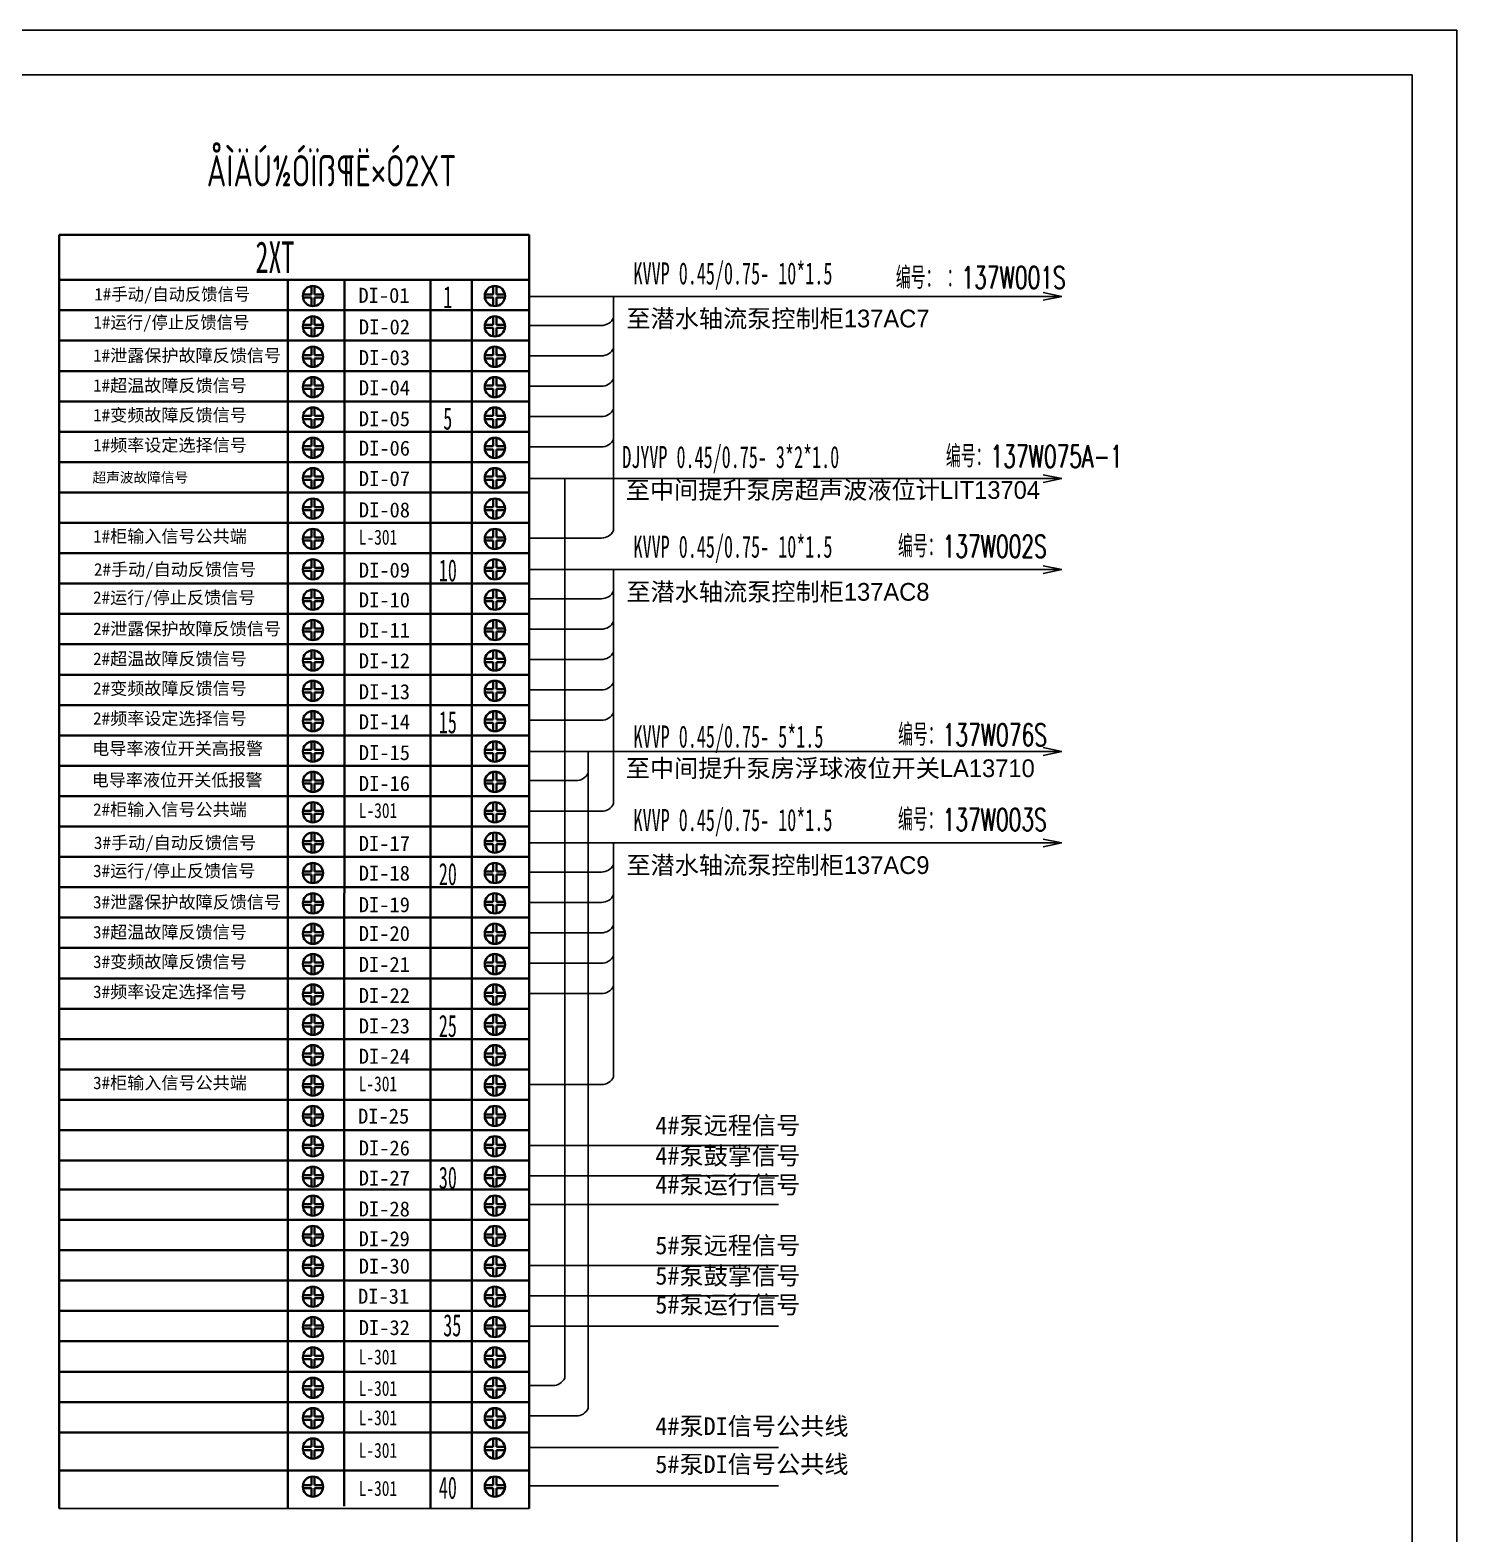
# Model space of a CAD drawing. Header units: millimetres. Extents: x 201 to 11482, y -7821 to 251.
# Drawn here: x 7766.5 to 8085.4, y -5667.2 to -5331 of the extents above; entities that cross this region are included whole.
import ezdxf

# ---------------------------------------------------------------- set-up
doc = ezdxf.new("R2010")
doc.units = ezdxf.units.MM
doc.linetypes.add('CENTER2', pattern=[1.125, 0.75, -0.125, 0.125, -0.125])
doc.layers.add('01', color=3, linetype='Continuous', lineweight=40)
doc.layers.add('SECTION', color=3, linetype='CENTER2', lineweight=9)
doc.layers.add('02', color=7, linetype='Continuous')
doc.layers.add('11', color=7, linetype='Continuous')
doc.styles.add('HZ', font='txt', dxfattribs={"width": 0.67, "bigfont": 'hztxt'})

msp = doc.modelspace()

# ---------------------------------------------------------------- linework, layer by layer
for p, q in [((7491.343, -5331.003), (8085.351, -5331.003)), ((8085.351, -5331.003), (8085.351, -5751.009)), ((8085.351, -5331.003), (8085.351, -5751.009)), ((7885.966, -5431.266), (7885.966, -5632.329)), ((7891.192, -5639.117), (7891.192, -5492.251)), ((7883.321, -5634.001), (7878.029, -5634.001)), ((7888.548, -5640.789), (7878.029, -5640.789)), ((7772.996, -5661.496), (7878.029, -5661.496))]:
    msp.add_line(p, q)
at = {"color": 1}
for q in [(7516.343, -5341.004), (8075.351, -5741.009), (8075.351, -5741.009)]:
    msp.add_line((8075.351, -5341.004), q, dxfattribs=at)
at = {"color": 2, "ltscale": 267.953964}
for p, q in [((7894.213, -5580.3), (7933.752, -5580.3)), ((7894.213, -5587.087), (7933.752, -5587.087)), ((7894.213, -5593.551), (7933.752, -5593.551)), ((7894.213, -5607.127), (7933.752, -5607.127)), ((7894.213, -5613.915), (7933.752, -5613.915)), ((7894.213, -5620.703), (7933.752, -5620.703)), ((7894.213, -5647.854), (7933.752, -5647.854)), ((7894.213, -5656.372), (7933.752, -5656.372))]:
    msp.add_line(p, q, dxfattribs=at)
at = {"layer": '01', "linetype": 'Continuous'}
for p, q in [((7878.029, -5376.78), (7772.996, -5376.78)), ((7878.029, -5386.845), (7772.996, -5386.845)), ((7829.34, -5388.217), (7829.34, -5390.099)), ((7830.048, -5388.217), (7830.048, -5390.099)), ((7836.738, -5386.845), (7836.688, -5660.978)), ((7870.006, -5388.217), (7870.006, -5390.099)), ((7870.713, -5388.217), (7870.713, -5390.099)), ((7829.34, -5390.099), (7827.459, -5390.099)), ((7829.34, -5390.806), (7827.459, -5390.806)), ((7829.34, -5390.806), (7829.34, -5392.687)), ((7831.929, -5390.099), (7830.048, -5390.099)), ((7830.048, -5390.806), (7830.048, -5392.687)), ((7831.929, -5390.806), (7830.048, -5390.806)), ((7870.006, -5390.099), (7868.124, -5390.099)), ((7870.006, -5390.806), (7868.124, -5390.806)), ((7870.006, -5390.806), (7870.006, -5392.687)), ((7872.594, -5390.099), (7870.713, -5390.099)), ((7870.713, -5390.806), (7870.713, -5392.687)), ((7872.594, -5390.806), (7870.713, -5390.806)), ((7878.029, -5393.633), (7772.996, -5393.633)), ((7829.34, -5395.005), (7829.34, -5396.887)), ((7830.048, -5395.005), (7830.048, -5396.887)), ((7870.006, -5395.005), (7870.006, -5396.887)), ((7870.713, -5395.005), (7870.713, -5396.887)), ((7829.34, -5396.887), (7827.459, -5396.887)), ((7829.34, -5397.594), (7827.459, -5397.594)), ((7829.34, -5397.594), (7829.34, -5399.475)), ((7831.929, -5396.887), (7830.048, -5396.887)), ((7831.929, -5397.594), (7830.048, -5397.594)), ((7830.048, -5397.594), (7830.048, -5399.475)), ((7870.006, -5396.887), (7868.124, -5396.887)), ((7870.006, -5397.594), (7868.124, -5397.594)), ((7870.006, -5397.594), (7870.006, -5399.475)), ((7872.594, -5396.887), (7870.713, -5396.887)), ((7872.594, -5397.594), (7870.713, -5397.594)), ((7870.713, -5397.594), (7870.713, -5399.475)), ((7878.029, -5400.421), (7772.996, -5400.421)), ((7829.34, -5401.793), (7829.34, -5403.675)), ((7830.048, -5401.793), (7830.048, -5403.675)), ((7870.006, -5401.793), (7870.006, -5403.675)), ((7870.713, -5401.793), (7870.713, -5403.675)), ((7829.34, -5403.675), (7827.459, -5403.675)), ((7829.34, -5404.382), (7827.459, -5404.382)), ((7829.34, -5404.382), (7829.34, -5406.263)), ((7831.929, -5403.675), (7830.048, -5403.675)), ((7831.929, -5404.382), (7830.048, -5404.382)), ((7830.048, -5404.382), (7830.048, -5406.263)), ((7870.006, -5403.675), (7868.124, -5403.675)), ((7870.006, -5404.382), (7868.124, -5404.382)), ((7870.006, -5404.382), (7870.006, -5406.263)), ((7872.594, -5403.675), (7870.713, -5403.675)), ((7872.594, -5404.382), (7870.713, -5404.382)), ((7870.713, -5404.382), (7870.713, -5406.263)), ((7878.029, -5407.209), (7772.996, -5407.209)), ((7829.34, -5408.581), (7829.34, -5410.462)), ((7830.048, -5408.581), (7830.048, -5410.462)), ((7870.006, -5408.581), (7870.006, -5410.462)), ((7870.713, -5408.581), (7870.713, -5410.462)), ((7829.34, -5410.462), (7827.459, -5410.462)), ((7829.34, -5411.169), (7827.459, -5411.169)), ((7829.34, -5411.169), (7829.34, -5413.051)), ((7831.929, -5410.462), (7830.048, -5410.462)), ((7831.929, -5411.169), (7830.048, -5411.169)), ((7830.048, -5411.169), (7830.048, -5413.051)), ((7870.006, -5410.462), (7868.124, -5410.462)), ((7870.006, -5411.169), (7868.124, -5411.169)), ((7870.006, -5411.169), (7870.006, -5413.051)), ((7872.594, -5410.462), (7870.713, -5410.462)), ((7872.594, -5411.169), (7870.713, -5411.169)), ((7870.713, -5411.169), (7870.713, -5413.051)), ((7878.029, -5413.997), (7772.996, -5413.997)), ((7829.34, -5417.25), (7827.459, -5417.25)), ((7829.34, -5417.957), (7827.459, -5417.957)), ((7829.34, -5415.369), (7829.34, -5417.25)), ((7829.34, -5417.957), (7829.34, -5419.839)), ((7830.048, -5415.369), (7830.048, -5417.25)), ((7831.929, -5417.25), (7830.048, -5417.25)), ((7831.929, -5417.957), (7830.048, -5417.957)), ((7830.048, -5417.957), (7830.048, -5419.839)), ((7870.006, -5417.25), (7868.124, -5417.25)), ((7870.006, -5417.957), (7868.124, -5417.957)), ((7870.006, -5415.369), (7870.006, -5417.25)), ((7870.006, -5417.957), (7870.006, -5419.839)), ((7870.713, -5415.369), (7870.713, -5417.25)), ((7872.594, -5417.25), (7870.713, -5417.25)), ((7872.594, -5417.957), (7870.713, -5417.957)), ((7870.713, -5417.957), (7870.713, -5419.839)), ((7878.029, -5420.784), (7772.996, -5420.784)), ((7829.34, -5424.038), (7827.459, -5424.038)), ((7829.34, -5424.745), (7827.459, -5424.745)), ((7829.34, -5422.157), (7829.34, -5424.038)), ((7829.34, -5424.745), (7829.34, -5426.627)), ((7830.048, -5422.157), (7830.048, -5424.038)), ((7831.929, -5424.038), (7830.048, -5424.038)), ((7831.929, -5424.745), (7830.048, -5424.745)), ((7830.048, -5424.745), (7830.048, -5426.627)), ((7870.006, -5424.038), (7868.124, -5424.038)), ((7870.006, -5424.745), (7868.124, -5424.745)), ((7870.006, -5422.157), (7870.006, -5424.038)), ((7870.006, -5424.745), (7870.006, -5426.627)), ((7870.713, -5422.157), (7870.713, -5424.038)), ((7872.594, -5424.038), (7870.713, -5424.038)), ((7872.594, -5424.745), (7870.713, -5424.745)), ((7870.713, -5424.745), (7870.713, -5426.627)), ((7878.029, -5427.572), (7772.996, -5427.572)), ((7829.34, -5430.826), (7827.459, -5430.826)), ((7829.34, -5431.533), (7827.459, -5431.533)), ((7829.34, -5428.945), (7829.34, -5430.826)), ((7829.34, -5431.533), (7829.34, -5433.414)), ((7830.048, -5428.945), (7830.048, -5430.826)), ((7831.929, -5430.826), (7830.048, -5430.826)), ((7831.929, -5431.533), (7830.048, -5431.533)), ((7830.048, -5431.533), (7830.048, -5433.414)), ((7870.006, -5430.826), (7868.124, -5430.826)), ((7870.006, -5431.533), (7868.124, -5431.533)), ((7870.006, -5428.945), (7870.006, -5430.826)), ((7870.006, -5431.533), (7870.006, -5433.414)), ((7870.713, -5428.945), (7870.713, -5430.826)), ((7872.594, -5430.826), (7870.713, -5430.826)), ((7872.594, -5431.533), (7870.713, -5431.533)), ((7870.713, -5431.533), (7870.713, -5433.414)), ((7878.029, -5434.36), (7772.996, -5434.36)), ((7829.34, -5437.614), (7827.459, -5437.614)), ((7829.34, -5438.321), (7827.459, -5438.321)), ((7829.34, -5435.733), (7829.34, -5437.614)), ((7829.34, -5438.321), (7829.34, -5440.202)), ((7830.048, -5435.733), (7830.048, -5437.614)), ((7831.929, -5437.614), (7830.048, -5437.614)), ((7831.929, -5438.321), (7830.048, -5438.321)), ((7830.048, -5438.321), (7830.048, -5440.202)), ((7870.006, -5437.614), (7868.124, -5437.614)), ((7870.006, -5438.321), (7868.124, -5438.321)), ((7870.006, -5435.733), (7870.006, -5437.614)), ((7870.006, -5438.321), (7870.006, -5440.202)), ((7870.713, -5435.733), (7870.713, -5437.614)), ((7872.594, -5437.614), (7870.713, -5437.614)), ((7872.594, -5438.321), (7870.713, -5438.321)), ((7870.713, -5438.321), (7870.713, -5440.202)), ((7878.029, -5441.148), (7772.996, -5441.148)), ((7829.34, -5444.402), (7827.459, -5444.402)), ((7829.34, -5442.52), (7829.34, -5444.402)), ((7830.048, -5442.52), (7830.048, -5444.402)), ((7831.929, -5444.402), (7830.048, -5444.402)), ((7870.006, -5444.402), (7868.124, -5444.402)), ((7870.006, -5442.52), (7870.006, -5444.402)), ((7870.713, -5442.52), (7870.713, -5444.402)), ((7872.594, -5444.402), (7870.713, -5444.402))]:
    msp.add_line(p, q, dxfattribs=at)
at = {"layer": '01', "color": 3, "linetype": 'Continuous'}
for p, q in [((7772.996, -5661.496), (7772.996, -5376.78)), ((7878.029, -5376.78), (7878.029, -5661.496)), ((7824.053, -5661.496), (7824.053, -5386.845)), ((7855.935, -5661.299), (7855.933, -5386.845)), ((7865.168, -5386.845), (7865.178, -5661.285)), ((7829.34, -5445.109), (7827.459, -5445.109)), ((7829.34, -5445.109), (7829.34, -5446.99)), ((7831.929, -5445.109), (7830.048, -5445.109)), ((7830.048, -5445.109), (7830.048, -5446.99)), ((7870.006, -5445.109), (7868.124, -5445.109)), ((7870.006, -5445.109), (7870.006, -5446.99)), ((7872.594, -5445.109), (7870.713, -5445.109)), ((7870.713, -5445.109), (7870.713, -5446.99)), ((7878.029, -5447.936), (7772.996, -5447.936)), ((7829.34, -5451.19), (7827.459, -5451.19)), ((7829.34, -5451.897), (7827.459, -5451.897)), ((7829.34, -5449.308), (7829.34, -5451.19)), ((7829.34, -5451.897), (7829.34, -5453.778)), ((7830.048, -5449.308), (7830.048, -5451.19)), ((7831.929, -5451.19), (7830.048, -5451.19)), ((7831.929, -5451.897), (7830.048, -5451.897)), ((7830.048, -5451.897), (7830.048, -5453.778)), ((7870.006, -5451.19), (7868.124, -5451.19)), ((7870.006, -5451.897), (7868.124, -5451.897)), ((7870.006, -5449.308), (7870.006, -5451.19)), ((7870.006, -5451.897), (7870.006, -5453.778)), ((7870.713, -5449.308), (7870.713, -5451.19)), ((7872.594, -5451.19), (7870.713, -5451.19)), ((7872.594, -5451.897), (7870.713, -5451.897)), ((7870.713, -5451.897), (7870.713, -5453.778)), ((7878.029, -5454.724), (7772.996, -5454.724)), ((7829.34, -5457.978), (7827.459, -5457.978)), ((7829.34, -5458.685), (7827.459, -5458.685)), ((7829.34, -5456.096), (7829.34, -5457.978)), ((7829.34, -5458.685), (7829.34, -5460.566)), ((7830.048, -5456.096), (7830.048, -5457.978)), ((7831.929, -5457.978), (7830.048, -5457.978)), ((7831.929, -5458.685), (7830.048, -5458.685)), ((7830.048, -5458.685), (7830.048, -5460.566)), ((7870.006, -5457.978), (7868.124, -5457.978)), ((7870.006, -5458.685), (7868.124, -5458.685)), ((7870.006, -5456.096), (7870.006, -5457.978)), ((7870.006, -5458.685), (7870.006, -5460.566)), ((7870.713, -5456.096), (7870.713, -5457.978)), ((7872.594, -5457.978), (7870.713, -5457.978)), ((7872.594, -5458.685), (7870.713, -5458.685)), ((7870.713, -5458.685), (7870.713, -5460.566)), ((7878.029, -5461.512), (7772.996, -5461.512)), ((7829.34, -5464.765), (7827.459, -5464.765)), ((7829.34, -5465.472), (7827.459, -5465.472)), ((7829.34, -5462.884), (7829.34, -5464.765)), ((7829.34, -5465.472), (7829.34, -5467.354)), ((7830.048, -5462.884), (7830.048, -5464.765)), ((7831.929, -5464.765), (7830.048, -5464.765)), ((7830.048, -5465.472), (7830.048, -5467.354)), ((7831.929, -5465.472), (7830.048, -5465.472)), ((7870.006, -5464.765), (7868.124, -5464.765)), ((7870.006, -5465.472), (7868.124, -5465.472)), ((7870.006, -5462.884), (7870.006, -5464.765)), ((7870.006, -5465.472), (7870.006, -5467.354)), ((7870.713, -5462.884), (7870.713, -5464.765)), ((7872.594, -5464.765), (7870.713, -5464.765)), ((7870.713, -5465.472), (7870.713, -5467.354)), ((7872.594, -5465.472), (7870.713, -5465.472)), ((7878.029, -5468.3), (7772.996, -5468.3)), ((7829.34, -5471.553), (7827.459, -5471.553)), ((7829.34, -5472.26), (7827.459, -5472.26)), ((7829.34, -5469.672), (7829.34, -5471.553)), ((7829.34, -5472.26), (7829.34, -5474.142)), ((7830.048, -5469.672), (7830.048, -5471.553)), ((7831.929, -5471.553), (7830.048, -5471.553)), ((7830.048, -5472.26), (7830.048, -5474.142)), ((7831.929, -5472.26), (7830.048, -5472.26)), ((7870.006, -5471.553), (7868.124, -5471.553)), ((7870.006, -5472.26), (7868.124, -5472.26)), ((7870.006, -5469.672), (7870.006, -5471.553)), ((7870.006, -5472.26), (7870.006, -5474.142)), ((7870.713, -5469.672), (7870.713, -5471.553)), ((7872.594, -5471.553), (7870.713, -5471.553)), ((7870.713, -5472.26), (7870.713, -5474.142)), ((7872.594, -5472.26), (7870.713, -5472.26)), ((7878.029, -5475.087), (7772.996, -5475.087)), ((7829.34, -5478.341), (7827.459, -5478.341)), ((7829.34, -5479.048), (7827.459, -5479.048)), ((7829.34, -5476.46), (7829.34, -5478.341)), ((7829.34, -5479.048), (7829.34, -5480.93)), ((7830.048, -5476.46), (7830.048, -5478.341)), ((7831.929, -5478.341), (7830.048, -5478.341)), ((7831.929, -5479.048), (7830.048, -5479.048)), ((7830.048, -5479.048), (7830.048, -5480.93)), ((7870.006, -5478.341), (7868.124, -5478.341)), ((7870.006, -5479.048), (7868.124, -5479.048)), ((7870.006, -5476.46), (7870.006, -5478.341)), ((7870.006, -5479.048), (7870.006, -5480.93)), ((7870.713, -5476.46), (7870.713, -5478.341)), ((7872.594, -5478.341), (7870.713, -5478.341)), ((7872.594, -5479.048), (7870.713, -5479.048)), ((7870.713, -5479.048), (7870.713, -5480.93)), ((7878.029, -5481.875), (7772.996, -5481.875)), ((7829.34, -5485.129), (7827.459, -5485.129)), ((7829.34, -5485.836), (7827.459, -5485.836)), ((7829.34, -5483.248), (7829.34, -5485.129)), ((7829.34, -5485.836), (7829.34, -5487.717)), ((7830.048, -5483.248), (7830.048, -5485.129)), ((7831.929, -5485.129), (7830.048, -5485.129)), ((7831.929, -5485.836), (7830.048, -5485.836)), ((7830.048, -5485.836), (7830.048, -5487.717)), ((7870.006, -5485.129), (7868.124, -5485.129)), ((7870.006, -5485.836), (7868.124, -5485.836)), ((7870.006, -5483.248), (7870.006, -5485.129)), ((7870.006, -5485.836), (7870.006, -5487.717)), ((7870.713, -5483.248), (7870.713, -5485.129)), ((7872.594, -5485.129), (7870.713, -5485.129)), ((7872.594, -5485.836), (7870.713, -5485.836)), ((7870.713, -5485.836), (7870.713, -5487.717)), ((7878.029, -5488.663), (7772.996, -5488.663)), ((7829.34, -5491.917), (7827.459, -5491.917)), ((7829.34, -5492.624), (7827.459, -5492.624)), ((7829.34, -5490.036), (7829.34, -5491.917)), ((7829.34, -5492.624), (7829.34, -5494.505)), ((7830.048, -5490.036), (7830.048, -5491.917)), ((7831.929, -5491.917), (7830.048, -5491.917)), ((7831.929, -5492.624), (7830.048, -5492.624)), ((7830.048, -5492.624), (7830.048, -5494.505)), ((7870.006, -5491.917), (7868.124, -5491.917)), ((7870.006, -5492.624), (7868.124, -5492.624)), ((7870.006, -5490.036), (7870.006, -5491.917)), ((7870.006, -5492.624), (7870.006, -5494.505)), ((7870.713, -5490.036), (7870.713, -5491.917)), ((7872.594, -5491.917), (7870.713, -5491.917)), ((7872.594, -5492.624), (7870.713, -5492.624)), ((7870.713, -5492.624), (7870.713, -5494.505)), ((7878.029, -5495.451), (7772.996, -5495.451)), ((7829.34, -5498.705), (7827.459, -5498.705)), ((7829.34, -5496.824), (7829.34, -5498.705)), ((7830.048, -5496.824), (7830.048, -5498.705)), ((7831.929, -5498.705), (7830.048, -5498.705)), ((7870.006, -5498.705), (7868.124, -5498.705)), ((7870.006, -5496.824), (7870.006, -5498.705)), ((7870.713, -5496.824), (7870.713, -5498.705)), ((7872.594, -5498.705), (7870.713, -5498.705)), ((7878.029, -5502.239), (7772.996, -5502.239)), ((7829.34, -5499.412), (7827.459, -5499.412)), ((7829.34, -5499.412), (7829.34, -5501.293)), ((7831.929, -5499.412), (7830.048, -5499.412)), ((7830.048, -5499.412), (7830.048, -5501.293)), ((7870.006, -5499.412), (7868.124, -5499.412)), ((7870.006, -5499.412), (7870.006, -5501.293)), ((7872.594, -5499.412), (7870.713, -5499.412)), ((7870.713, -5499.412), (7870.713, -5501.293)), ((7829.34, -5505.493), (7827.459, -5505.493)), ((7829.34, -5503.611), (7829.34, -5505.493)), ((7830.048, -5503.611), (7830.048, -5505.493)), ((7831.929, -5505.493), (7830.048, -5505.493)), ((7870.006, -5505.493), (7868.124, -5505.493)), ((7870.006, -5503.611), (7870.006, -5505.493)), ((7870.713, -5503.611), (7870.713, -5505.493)), ((7872.594, -5505.493), (7870.713, -5505.493)), ((7878.029, -5509.027), (7772.996, -5509.027)), ((7829.34, -5506.2), (7827.459, -5506.2)), ((7829.34, -5506.2), (7829.34, -5508.081)), ((7831.929, -5506.2), (7830.048, -5506.2)), ((7830.048, -5506.2), (7830.048, -5508.081)), ((7870.006, -5506.2), (7868.124, -5506.2)), ((7870.006, -5506.2), (7870.006, -5508.081)), ((7872.594, -5506.2), (7870.713, -5506.2)), ((7870.713, -5506.2), (7870.713, -5508.081)), ((7829.34, -5512.281), (7827.459, -5512.281)), ((7829.34, -5510.399), (7829.34, -5512.281)), ((7830.048, -5510.399), (7830.048, -5512.281)), ((7831.929, -5512.281), (7830.048, -5512.281)), ((7870.006, -5512.281), (7868.124, -5512.281)), ((7870.006, -5510.399), (7870.006, -5512.281)), ((7870.713, -5510.399), (7870.713, -5512.281)), ((7872.594, -5512.281), (7870.713, -5512.281)), ((7878.029, -5515.815), (7772.996, -5515.815)), ((7829.34, -5512.988), (7827.459, -5512.988)), ((7829.34, -5512.988), (7829.34, -5514.869)), ((7831.929, -5512.988), (7830.048, -5512.988)), ((7830.048, -5512.988), (7830.048, -5514.869)), ((7870.006, -5512.988), (7868.124, -5512.988)), ((7870.006, -5512.988), (7870.006, -5514.869)), ((7872.594, -5512.988), (7870.713, -5512.988)), ((7870.713, -5512.988), (7870.713, -5514.869)), ((7829.34, -5519.068), (7827.459, -5519.068)), ((7829.34, -5517.187), (7829.34, -5519.068)), ((7830.048, -5517.187), (7830.048, -5519.068)), ((7831.929, -5519.068), (7830.048, -5519.068)), ((7870.006, -5519.068), (7868.124, -5519.068)), ((7870.006, -5517.187), (7870.006, -5519.068)), ((7870.713, -5517.187), (7870.713, -5519.068)), ((7872.594, -5519.068), (7870.713, -5519.068)), ((7878.029, -5522.603), (7772.996, -5522.603)), ((7829.34, -5519.776), (7827.459, -5519.776)), ((7829.34, -5519.776), (7829.34, -5521.657)), ((7831.929, -5519.776), (7830.048, -5519.776)), ((7830.048, -5519.776), (7830.048, -5521.657)), ((7870.006, -5519.776), (7868.124, -5519.776)), ((7870.006, -5519.776), (7870.006, -5521.657)), ((7872.594, -5519.776), (7870.713, -5519.776)), ((7870.713, -5519.776), (7870.713, -5521.657)), ((7829.34, -5525.856), (7827.459, -5525.856)), ((7829.34, -5523.975), (7829.34, -5525.856)), ((7830.048, -5523.975), (7830.048, -5525.856)), ((7831.929, -5525.856), (7830.048, -5525.856)), ((7870.006, -5525.856), (7868.124, -5525.856)), ((7870.006, -5523.975), (7870.006, -5525.856)), ((7870.713, -5523.975), (7870.713, -5525.856)), ((7872.594, -5525.856), (7870.713, -5525.856)), ((7878.029, -5529.39), (7772.996, -5529.39)), ((7829.34, -5526.563), (7827.459, -5526.563)), ((7829.34, -5526.563), (7829.34, -5528.445)), ((7830.048, -5526.563), (7830.048, -5528.445)), ((7831.929, -5526.563), (7830.048, -5526.563)), ((7870.006, -5526.563), (7868.124, -5526.563)), ((7870.006, -5526.563), (7870.006, -5528.445)), ((7870.713, -5526.563), (7870.713, -5528.445)), ((7872.594, -5526.563), (7870.713, -5526.563)), ((7829.34, -5532.644), (7827.459, -5532.644)), ((7829.34, -5530.763), (7829.34, -5532.644)), ((7830.048, -5530.763), (7830.048, -5532.644)), ((7831.929, -5532.644), (7830.048, -5532.644)), ((7870.006, -5532.644), (7868.124, -5532.644)), ((7870.006, -5530.763), (7870.006, -5532.644)), ((7870.713, -5530.763), (7870.713, -5532.644)), ((7872.594, -5532.644), (7870.713, -5532.644)), ((7878.029, -5536.178), (7772.996, -5536.178)), ((7829.34, -5533.351), (7827.459, -5533.351)), ((7829.34, -5533.351), (7829.34, -5535.233)), ((7831.929, -5533.351), (7830.048, -5533.351)), ((7830.048, -5533.351), (7830.048, -5535.233)), ((7870.006, -5533.351), (7868.124, -5533.351)), ((7870.006, -5533.351), (7870.006, -5535.233)), ((7872.594, -5533.351), (7870.713, -5533.351)), ((7870.713, -5533.351), (7870.713, -5535.233)), ((7829.34, -5539.432), (7827.459, -5539.432)), ((7829.34, -5537.551), (7829.34, -5539.432)), ((7830.048, -5537.551), (7830.048, -5539.432)), ((7831.929, -5539.432), (7830.048, -5539.432)), ((7870.006, -5539.432), (7868.124, -5539.432)), ((7870.006, -5537.551), (7870.006, -5539.432)), ((7870.713, -5537.551), (7870.713, -5539.432)), ((7872.594, -5539.432), (7870.713, -5539.432)), ((7878.029, -5542.966), (7772.996, -5542.966)), ((7829.34, -5540.139), (7827.459, -5540.139)), ((7829.34, -5540.139), (7829.34, -5542.02)), ((7830.048, -5540.139), (7830.048, -5542.02)), ((7831.929, -5540.139), (7830.048, -5540.139)), ((7870.006, -5540.139), (7868.124, -5540.139)), ((7870.006, -5540.139), (7870.006, -5542.02)), ((7870.713, -5540.139), (7870.713, -5542.02)), ((7872.594, -5540.139), (7870.713, -5540.139)), ((7829.34, -5546.22), (7827.459, -5546.22)), ((7829.34, -5544.339), (7829.34, -5546.22)), ((7830.048, -5544.339), (7830.048, -5546.22)), ((7831.929, -5546.22), (7830.048, -5546.22)), ((7870.006, -5546.22), (7868.124, -5546.22)), ((7870.006, -5544.339), (7870.006, -5546.22)), ((7870.713, -5544.339), (7870.713, -5546.22)), ((7872.594, -5546.22), (7870.713, -5546.22)), ((7878.029, -5549.754), (7772.996, -5549.754)), ((7829.34, -5546.927), (7827.459, -5546.927)), ((7829.34, -5546.927), (7829.34, -5548.808)), ((7831.929, -5546.927), (7830.048, -5546.927)), ((7830.048, -5546.927), (7830.048, -5548.808)), ((7870.006, -5546.927), (7868.124, -5546.927)), ((7870.006, -5546.927), (7870.006, -5548.808)), ((7872.594, -5546.927), (7870.713, -5546.927)), ((7870.713, -5546.927), (7870.713, -5548.808)), ((7829.34, -5553.008), (7827.459, -5553.008)), ((7829.34, -5551.127), (7829.34, -5553.008)), ((7830.048, -5551.127), (7830.048, -5553.008)), ((7831.929, -5553.008), (7830.048, -5553.008)), ((7870.006, -5553.008), (7868.124, -5553.008)), ((7870.006, -5551.127), (7870.006, -5553.008)), ((7870.713, -5551.127), (7870.713, -5553.008)), ((7872.594, -5553.008), (7870.713, -5553.008)), ((7829.34, -5553.715), (7827.459, -5553.715)), ((7829.34, -5553.715), (7829.34, -5555.596)), ((7831.929, -5553.715), (7830.048, -5553.715)), ((7830.048, -5553.715), (7830.048, -5555.596)), ((7870.006, -5553.715), (7868.124, -5553.715)), ((7870.006, -5553.715), (7870.006, -5555.596)), ((7870.713, -5553.715), (7870.713, -5555.596)), ((7872.594, -5553.715), (7870.713, -5553.715)), ((7878.029, -5556.542), (7772.996, -5556.542)), ((7829.34, -5559.796), (7827.459, -5559.796)), ((7829.34, -5557.914), (7829.34, -5559.796)), ((7830.048, -5557.914), (7830.048, -5559.796)), ((7831.929, -5559.796), (7830.048, -5559.796)), ((7870.006, -5559.796), (7868.124, -5559.796)), ((7870.006, -5557.914), (7870.006, -5559.796)), ((7870.713, -5557.914), (7870.713, -5559.796)), ((7872.594, -5559.796), (7870.713, -5559.796)), ((7829.34, -5560.503), (7827.459, -5560.503)), ((7829.34, -5560.503), (7829.34, -5562.384)), ((7830.048, -5560.503), (7830.048, -5562.384)), ((7831.929, -5560.503), (7830.048, -5560.503)), ((7870.006, -5560.503), (7868.124, -5560.503)), ((7870.006, -5560.503), (7870.006, -5562.384)), ((7870.713, -5560.503), (7870.713, -5562.384)), ((7872.594, -5560.503), (7870.713, -5560.503)), ((7878.029, -5563.33), (7772.996, -5563.33)), ((7829.34, -5566.584), (7827.459, -5566.584)), ((7829.34, -5564.702), (7829.34, -5566.584)), ((7830.048, -5564.702), (7830.048, -5566.584)), ((7831.929, -5566.584), (7830.048, -5566.584)), ((7870.006, -5566.584), (7868.124, -5566.584)), ((7870.006, -5564.702), (7870.006, -5566.584)), ((7870.713, -5564.702), (7870.713, -5566.584)), ((7872.594, -5566.584), (7870.713, -5566.584)), ((7829.34, -5567.291), (7827.459, -5567.291)), ((7829.34, -5567.291), (7829.34, -5569.172)), ((7831.929, -5567.291), (7830.048, -5567.291)), ((7830.048, -5567.291), (7830.048, -5569.172)), ((7870.006, -5567.291), (7868.124, -5567.291)), ((7870.006, -5567.291), (7870.006, -5569.172)), ((7870.713, -5567.291), (7870.713, -5569.172)), ((7872.594, -5567.291), (7870.713, -5567.291)), ((7878.029, -5570.118), (7772.996, -5570.118)), ((7829.34, -5571.49), (7829.34, -5573.371)), ((7830.048, -5571.49), (7830.048, -5573.371)), ((7870.006, -5571.49), (7870.006, -5573.371)), ((7870.713, -5571.49), (7870.713, -5573.371)), ((7829.34, -5573.371), (7827.459, -5573.371)), ((7829.34, -5574.079), (7827.459, -5574.079)), ((7829.34, -5574.079), (7829.34, -5575.96)), ((7831.929, -5573.371), (7830.048, -5573.371)), ((7830.048, -5574.079), (7830.048, -5575.96)), ((7831.929, -5574.079), (7830.048, -5574.079)), ((7870.006, -5573.371), (7868.124, -5573.371)), ((7870.006, -5574.079), (7868.124, -5574.079)), ((7870.006, -5574.079), (7870.006, -5575.96)), ((7872.594, -5573.371), (7870.713, -5573.371)), ((7870.713, -5574.079), (7870.713, -5575.96)), ((7872.594, -5574.079), (7870.713, -5574.079)), ((7878.029, -5576.906), (7772.996, -5576.906)), ((7829.34, -5578.278), (7829.34, -5580.159)), ((7830.048, -5578.278), (7830.048, -5580.159)), ((7870.006, -5578.278), (7870.006, -5580.159)), ((7870.713, -5578.278), (7870.713, -5580.159)), ((7829.34, -5580.159), (7827.459, -5580.159)), ((7829.34, -5580.866), (7827.459, -5580.866)), ((7829.34, -5580.866), (7829.34, -5582.748)), ((7831.929, -5580.159), (7830.048, -5580.159)), ((7830.048, -5580.866), (7830.048, -5582.748)), ((7831.929, -5580.866), (7830.048, -5580.866)), ((7870.006, -5580.159), (7868.124, -5580.159)), ((7870.006, -5580.866), (7868.124, -5580.866)), ((7870.006, -5580.866), (7870.006, -5582.748)), ((7872.594, -5580.159), (7870.713, -5580.159)), ((7870.713, -5580.866), (7870.713, -5582.748)), ((7872.594, -5580.866), (7870.713, -5580.866)), ((7878.029, -5583.694), (7772.996, -5583.694)), ((7829.34, -5585.066), (7829.34, -5586.947)), ((7830.048, -5585.066), (7830.048, -5586.947)), ((7870.006, -5585.066), (7870.006, -5586.947)), ((7870.713, -5585.066), (7870.713, -5586.947)), ((7829.34, -5586.947), (7827.459, -5586.947)), ((7829.34, -5587.654), (7827.459, -5587.654)), ((7829.34, -5587.654), (7829.34, -5589.536)), ((7831.929, -5586.947), (7830.048, -5586.947)), ((7830.048, -5587.654), (7830.048, -5589.536)), ((7831.929, -5587.654), (7830.048, -5587.654)), ((7870.006, -5586.947), (7868.124, -5586.947)), ((7870.006, -5587.654), (7868.124, -5587.654)), ((7870.006, -5587.654), (7870.006, -5589.536)), ((7872.594, -5586.947), (7870.713, -5586.947)), ((7870.713, -5587.654), (7870.713, -5589.536)), ((7872.594, -5587.654), (7870.713, -5587.654)), ((7878.029, -5590.157), (7772.996, -5590.157)), ((7829.34, -5593.411), (7827.459, -5593.411)), ((7829.34, -5591.53), (7829.34, -5593.411)), ((7830.048, -5591.53), (7830.048, -5593.411)), ((7831.929, -5593.411), (7830.048, -5593.411)), ((7870.006, -5593.411), (7868.124, -5593.411)), ((7870.006, -5591.53), (7870.006, -5593.411)), ((7870.713, -5591.53), (7870.713, -5593.411)), ((7872.594, -5593.411), (7870.713, -5593.411)), ((7829.34, -5594.118), (7827.459, -5594.118)), ((7829.34, -5594.118), (7829.34, -5595.999)), ((7830.048, -5594.118), (7830.048, -5595.999)), ((7831.929, -5594.118), (7830.048, -5594.118)), ((7870.006, -5594.118), (7868.124, -5594.118)), ((7870.006, -5594.118), (7870.006, -5595.999)), ((7870.713, -5594.118), (7870.713, -5595.999)), ((7872.594, -5594.118), (7870.713, -5594.118)), ((7878.029, -5596.945), (7772.996, -5596.945)), ((7829.34, -5600.199), (7827.459, -5600.199)), ((7829.34, -5598.318), (7829.34, -5600.199)), ((7830.048, -5598.318), (7830.048, -5600.199)), ((7831.929, -5600.199), (7830.048, -5600.199)), ((7870.006, -5600.199), (7868.124, -5600.199)), ((7870.006, -5598.318), (7870.006, -5600.199)), ((7870.713, -5598.318), (7870.713, -5600.199)), ((7872.594, -5600.199), (7870.713, -5600.199)), ((7829.34, -5600.906), (7827.459, -5600.906)), ((7829.34, -5600.906), (7829.34, -5602.787)), ((7830.048, -5600.906), (7830.048, -5602.787)), ((7831.929, -5600.906), (7830.048, -5600.906)), ((7870.006, -5600.906), (7868.124, -5600.906)), ((7870.006, -5600.906), (7870.006, -5602.787)), ((7870.713, -5600.906), (7870.713, -5602.787)), ((7872.594, -5600.906), (7870.713, -5600.906)), ((7878.029, -5603.733), (7772.996, -5603.733)), ((7829.34, -5605.106), (7829.34, -5606.987)), ((7830.048, -5605.106), (7830.048, -5606.987)), ((7870.006, -5605.106), (7870.006, -5606.987)), ((7870.713, -5605.106), (7870.713, -5606.987)), ((7829.34, -5606.987), (7827.459, -5606.987)), ((7829.34, -5607.694), (7827.459, -5607.694)), ((7829.34, -5607.694), (7829.34, -5609.575)), ((7831.929, -5606.987), (7830.048, -5606.987)), ((7830.048, -5607.694), (7830.048, -5609.575)), ((7831.929, -5607.694), (7830.048, -5607.694)), ((7870.006, -5606.987), (7868.124, -5606.987)), ((7870.006, -5607.694), (7868.124, -5607.694)), ((7870.006, -5607.694), (7870.006, -5609.575)), ((7872.594, -5606.987), (7870.713, -5606.987)), ((7870.713, -5607.694), (7870.713, -5609.575)), ((7872.594, -5607.694), (7870.713, -5607.694)), ((7878.029, -5610.521), (7772.996, -5610.521)), ((7829.34, -5611.893), (7829.34, -5613.775)), ((7830.048, -5611.893), (7830.048, -5613.775)), ((7870.006, -5611.893), (7870.006, -5613.775)), ((7870.713, -5611.893), (7870.713, -5613.775)), ((7829.34, -5613.775), (7827.459, -5613.775)), ((7829.34, -5614.482), (7827.459, -5614.482)), ((7829.34, -5614.482), (7829.34, -5616.363)), ((7831.929, -5613.775), (7830.048, -5613.775)), ((7830.048, -5614.482), (7830.048, -5616.363)), ((7831.929, -5614.482), (7830.048, -5614.482)), ((7870.006, -5613.775), (7868.124, -5613.775)), ((7870.006, -5614.482), (7868.124, -5614.482)), ((7870.006, -5614.482), (7870.006, -5616.363)), ((7872.594, -5613.775), (7870.713, -5613.775)), ((7870.713, -5614.482), (7870.713, -5616.363)), ((7872.594, -5614.482), (7870.713, -5614.482)), ((7878.029, -5617.309), (7772.996, -5617.309)), ((7829.34, -5618.681), (7829.34, -5620.563)), ((7830.048, -5618.681), (7830.048, -5620.563)), ((7870.006, -5618.681), (7870.006, -5620.563)), ((7870.713, -5618.681), (7870.713, -5620.563)), ((7829.34, -5620.563), (7827.459, -5620.563)), ((7829.34, -5621.27), (7827.459, -5621.27)), ((7829.34, -5621.27), (7829.34, -5623.151)), ((7831.929, -5620.563), (7830.048, -5620.563)), ((7830.048, -5621.27), (7830.048, -5623.151)), ((7831.929, -5621.27), (7830.048, -5621.27)), ((7870.006, -5620.563), (7868.124, -5620.563)), ((7870.006, -5621.27), (7868.124, -5621.27)), ((7870.006, -5621.27), (7870.006, -5623.151)), ((7872.594, -5620.563), (7870.713, -5620.563)), ((7870.713, -5621.27), (7870.713, -5623.151)), ((7872.594, -5621.27), (7870.713, -5621.27)), ((7878.029, -5624.097), (7772.996, -5624.097)), ((7829.34, -5625.469), (7829.34, -5627.35)), ((7830.048, -5625.469), (7830.048, -5627.35)), ((7870.006, -5625.469), (7870.006, -5627.35)), ((7870.713, -5625.469), (7870.713, -5627.35)), ((7829.34, -5627.35), (7827.459, -5627.35)), ((7829.34, -5628.058), (7827.459, -5628.058)), ((7829.34, -5628.058), (7829.34, -5629.939)), ((7831.929, -5627.35), (7830.048, -5627.35)), ((7830.048, -5628.058), (7830.048, -5629.939)), ((7831.929, -5628.058), (7830.048, -5628.058)), ((7870.006, -5627.35), (7868.124, -5627.35)), ((7870.006, -5628.058), (7868.124, -5628.058)), ((7870.006, -5628.058), (7870.006, -5629.939)), ((7872.594, -5627.35), (7870.713, -5627.35)), ((7870.713, -5628.058), (7870.713, -5629.939)), ((7872.594, -5628.058), (7870.713, -5628.058)), ((7878.029, -5630.885), (7772.996, -5630.885)), ((7829.34, -5632.257), (7829.34, -5634.138)), ((7830.048, -5632.257), (7830.048, -5634.138)), ((7870.006, -5632.257), (7870.006, -5634.138)), ((7870.713, -5632.257), (7870.713, -5634.138)), ((7829.34, -5634.138), (7827.459, -5634.138)), ((7829.34, -5634.845), (7827.459, -5634.845)), ((7829.34, -5634.845), (7829.34, -5636.727)), ((7831.929, -5634.138), (7830.048, -5634.138)), ((7830.048, -5634.845), (7830.048, -5636.727)), ((7831.929, -5634.845), (7830.048, -5634.845)), ((7870.006, -5634.138), (7868.124, -5634.138)), ((7870.006, -5634.845), (7868.124, -5634.845)), ((7870.006, -5634.845), (7870.006, -5636.727)), ((7872.594, -5634.138), (7870.713, -5634.138)), ((7870.713, -5634.845), (7870.713, -5636.727)), ((7872.594, -5634.845), (7870.713, -5634.845)), ((7878.029, -5637.673), (7772.996, -5637.673)), ((7829.34, -5639.045), (7829.34, -5640.926)), ((7830.048, -5639.045), (7830.048, -5640.926)), ((7870.006, -5639.045), (7870.006, -5640.926)), ((7870.713, -5639.045), (7870.713, -5640.926)), ((7829.34, -5640.926), (7827.459, -5640.926)), ((7829.34, -5641.633), (7827.459, -5641.633)), ((7829.34, -5641.633), (7829.34, -5643.515)), ((7831.929, -5640.926), (7830.048, -5640.926)), ((7831.929, -5641.633), (7830.048, -5641.633)), ((7830.048, -5641.633), (7830.048, -5643.515)), ((7870.006, -5640.926), (7868.124, -5640.926)), ((7870.006, -5641.633), (7868.124, -5641.633)), ((7870.006, -5641.633), (7870.006, -5643.515)), ((7872.594, -5640.926), (7870.713, -5640.926)), ((7872.594, -5641.633), (7870.713, -5641.633)), ((7870.713, -5641.633), (7870.713, -5643.515)), ((7878.029, -5644.46), (7772.996, -5644.46)), ((7829.34, -5645.833), (7829.34, -5647.714)), ((7830.048, -5645.833), (7830.048, -5647.714)), ((7870.006, -5645.833), (7870.006, -5647.714)), ((7870.713, -5645.833), (7870.713, -5647.714)), ((7829.34, -5647.714), (7827.459, -5647.714)), ((7829.34, -5648.421), (7827.459, -5648.421)), ((7829.34, -5648.421), (7829.34, -5650.302)), ((7831.929, -5647.714), (7830.048, -5647.714)), ((7831.929, -5648.421), (7830.048, -5648.421)), ((7830.048, -5648.421), (7830.048, -5650.302)), ((7870.006, -5647.714), (7868.124, -5647.714)), ((7870.006, -5648.421), (7868.124, -5648.421)), ((7870.006, -5648.421), (7870.006, -5650.302)), ((7872.594, -5647.714), (7870.713, -5647.714)), ((7872.594, -5648.421), (7870.713, -5648.421)), ((7870.713, -5648.421), (7870.713, -5650.302)), ((7878.029, -5652.978), (7772.996, -5652.978)), ((7829.34, -5656.232), (7827.459, -5656.232)), ((7829.34, -5656.939), (7827.459, -5656.939)), ((7829.34, -5654.351), (7829.34, -5656.232)), ((7829.34, -5656.939), (7829.34, -5658.82)), ((7830.048, -5654.351), (7830.048, -5656.232)), ((7831.929, -5656.232), (7830.048, -5656.232)), ((7830.048, -5656.939), (7830.048, -5658.82)), ((7831.929, -5656.939), (7830.048, -5656.939)), ((7870.006, -5656.232), (7868.124, -5656.232)), ((7870.006, -5656.939), (7868.124, -5656.939)), ((7870.006, -5654.351), (7870.006, -5656.232)), ((7870.006, -5656.939), (7870.006, -5658.82)), ((7870.713, -5654.351), (7870.713, -5656.232)), ((7872.594, -5656.232), (7870.713, -5656.232)), ((7870.713, -5656.939), (7870.713, -5658.82)), ((7872.594, -5656.939), (7870.713, -5656.939))]:
    msp.add_line(p, q, dxfattribs=at)
at = {"layer": '01', "linetype": 'Continuous'}
for centre in [(7829.694, -5390.452), (7870.359, -5390.452), (7829.694, -5397.24), (7870.359, -5397.24), (7829.694, -5404.028), (7870.359, -5404.028), (7829.694, -5410.816), (7870.359, -5410.816), (7829.694, -5417.604), (7870.359, -5417.604), (7829.694, -5424.392), (7870.359, -5424.392), (7829.694, -5431.18), (7870.359, -5431.18), (7829.694, -5437.967), (7870.359, -5437.967)]:
    msp.add_circle(centre, 2.263, dxfattribs=at)
at = {"layer": '01', "color": 3, "linetype": 'Continuous'}
for centre in [(7829.694, -5444.755), (7870.359, -5444.755), (7829.694, -5451.543), (7870.359, -5451.543), (7829.694, -5458.331), (7870.359, -5458.331), (7829.694, -5465.119), (7870.359, -5465.119), (7829.694, -5471.907), (7870.359, -5471.907), (7829.694, -5478.695), (7870.359, -5478.695), (7829.694, -5485.483), (7870.359, -5485.483), (7829.694, -5492.27), (7870.359, -5492.27), (7829.694, -5499.058), (7870.359, -5499.058), (7829.694, -5505.846), (7870.359, -5505.846), (7829.694, -5512.634), (7870.359, -5512.634), (7829.694, -5519.422), (7870.359, -5519.422), (7829.694, -5526.21), (7870.359, -5526.21), (7829.694, -5532.998), (7870.359, -5532.998), (7829.694, -5539.786), (7870.359, -5539.786), (7829.694, -5546.573), (7870.359, -5546.573), (7829.694, -5553.361), (7870.359, -5553.361), (7829.694, -5560.149), (7870.359, -5560.149), (7829.694, -5566.937), (7870.359, -5566.937), (7829.694, -5573.725), (7870.359, -5573.725), (7829.694, -5580.513), (7870.359, -5580.513), (7829.694, -5587.301), (7870.359, -5587.301), (7829.694, -5593.765), (7870.359, -5593.765), (7829.694, -5600.552), (7870.359, -5600.552), (7829.694, -5607.34), (7870.359, -5607.34), (7829.694, -5614.128), (7870.359, -5614.128), (7829.694, -5620.916), (7870.359, -5620.916), (7829.694, -5627.704), (7870.359, -5627.704), (7829.694, -5634.492), (7870.359, -5634.492), (7829.694, -5641.28), (7870.359, -5641.28), (7829.694, -5648.068), (7870.359, -5648.068), (7829.694, -5656.585), (7870.359, -5656.585)]:
    msp.add_circle(centre, 2.263, dxfattribs=at)
at = {"layer": '02', "color": 3}
for p, q in [((7878.029, -5390.524), (7997.043, -5390.524)), ((7896.858, -5442.869), (7896.858, -5390.524)), ((7878.029, -5397.027), (7894.213, -5397.027)), ((7878.029, -5403.815), (7894.213, -5403.815)), ((7878.029, -5410.603), (7894.213, -5410.603)), ((7878.029, -5417.39), (7894.213, -5417.39)), ((7878.029, -5424.178), (7894.213, -5424.178)), ((7878.029, -5431.266), (7997.043, -5431.266)), ((7878.029, -5444.542), (7894.213, -5444.542)), ((7878.029, -5451.615), (7997.043, -5451.615)), ((7896.858, -5503.96), (7896.858, -5451.615)), ((7878.029, -5458.118), (7894.213, -5458.118)), ((7878.029, -5464.906), (7894.213, -5464.906)), ((7878.029, -5471.694), (7894.213, -5471.694)), ((7878.029, -5478.481), (7894.213, -5478.481)), ((7878.029, -5485.269), (7894.213, -5485.269)), ((7878.029, -5492.251), (7997.043, -5492.251)), ((7878.029, -5492.251), (7997.043, -5492.251)), ((7878.029, -5498.754), (7888.548, -5498.754)), ((7878.029, -5505.633), (7894.213, -5505.633)), ((7878.029, -5512.706), (7997.043, -5512.706)), ((7896.858, -5565.051), (7896.858, -5512.706)), ((7878.029, -5519.209), (7894.213, -5519.209)), ((7878.029, -5525.997), (7894.213, -5525.997)), ((7878.029, -5532.784), (7894.213, -5532.784)), ((7878.029, -5539.572), (7894.213, -5539.572)), ((7878.029, -5546.36), (7894.213, -5546.36)), ((7878.029, -5566.724), (7894.213, -5566.724))]:
    msp.add_line(p, q, dxfattribs=at)
at = {"layer": '02'}
for p, q in [((7997.043, -5390.524), (7992.893, -5389.642)), ((7997.043, -5390.524), (7992.893, -5391.406)), ((7997.043, -5431.266), (7992.893, -5430.384)), ((7997.043, -5431.266), (7992.893, -5432.148)), ((7997.043, -5451.615), (7992.893, -5450.733)), ((7997.043, -5451.615), (7992.893, -5452.497)), ((7997.043, -5492.251), (7992.893, -5491.369)), ((7997.043, -5492.251), (7992.893, -5493.133)), ((7997.043, -5512.706), (7992.893, -5511.824)), ((7997.043, -5512.706), (7992.893, -5513.588))]:
    msp.add_line(p, q, dxfattribs=at)
at = {"layer": '02', "color": 2}
for p, q in [((7878.029, -5580.3), (7894.213, -5580.3)), ((7878.029, -5587.087), (7894.213, -5587.087)), ((7878.029, -5593.551), (7894.213, -5593.551)), ((7878.029, -5607.127), (7894.213, -5607.127)), ((7878.029, -5613.915), (7894.213, -5613.915)), ((7878.029, -5620.703), (7894.213, -5620.703)), ((7878.029, -5647.854), (7894.213, -5647.854)), ((7878.029, -5656.372), (7894.213, -5656.372))]:
    msp.add_line(p, q, dxfattribs=at)
at = {"layer": '02', "color": 3}
for centre in [(7894.18, -5394.048), (7894.18, -5400.836), (7894.18, -5407.623), (7894.18, -5414.411), (7894.18, -5421.199), (7894.18, -5441.563), (7894.18, -5455.139), (7894.18, -5461.927), (7894.18, -5468.714), (7894.18, -5475.502), (7894.18, -5482.29), (7888.515, -5495.775), (7894.18, -5502.654), (7894.18, -5516.23), (7894.18, -5523.017), (7894.18, -5529.805), (7894.18, -5536.593), (7894.18, -5543.381), (7894.18, -5563.745), (7883.288, -5631.022), (7888.515, -5637.81)]:
    msp.add_arc(centre, 2.979, 269.37289, 333.9906, dxfattribs=at)

# ---------------------------------------------------------------- texts
at = {"color": 6, "linetype": 'ByBlock', "ltscale": 10, "width": 0.75}
for p in [(7839.956, -5446.033), (7839.956, -5507.124), (7839.934, -5568.215), (7839.929, -5629.28), (7839.937, -5636.288), (7839.937, -5642.858), (7839.937, -5650.135), (7839.937, -5658.653)]:
    msp.add_text('L-301', height=3.36, dxfattribs=at).set_placement(p)
at = {"color": 6, "attachment_point": 1}
for s, insert, char_height, width in [('{\\H0.8x;1#手动/自动反馈信号}', (7780.827, -5388.644), 3.5, 71.24785), ('{\\H0.8x;1#运行/停止反馈信号}', (7780.635, -5394.933), 3.5, 71.24785), ('{\\fSimSun|b0|i0|c134|p2;1#泄露保护故障反馈信号}', (7780.562, -5402.342), 2.8, 71.24785), ('{\\fSimSun|b0|i0|c134|p2;1#超温故障反馈信号}', (7780.562, -5409.051), 2.8, 71.24785), ('{\\fSimSun|b0|i0|c134|p2;1#变频故障反馈信号}', (7780.562, -5415.671), 2.8, 71.24785), ('{\\fSimSun|b0|i0|c134|p2;1#频率设定选择信号}', (7780.562, -5422.38), 2.8, 71.24785), ('{\\fËÎÌå|b0|i0|c134|p2;\\H0.8x;超声波故障信号\\P\\P}', (7780.43, -5429.884), 2.8, 105.72008), ('{\\fSimSun|b0|i0|c134|p2;1#柜输入信号公共端}', (7780.562, -5442.744), 2.8, 71.24785), ('{\\H0.8x;2#\\fËÎÌå|b0|i0|c134|p2;手动\\ftxt|b0|i0|c134|p2;/\\fËÎÌå|b0|i0|c134|p2;自动反馈信号}', (7780.753, -5450.163), 3.5, 71.24785), ('{\\H0.8x;2#\\fËÎÌå|b0|i0|c134|p2;运行\\ftxt|b0|i0|c134|p2;/\\fËÎÌå|b0|i0|c134|p2;停止反馈信号}', (7780.562, -5456.452), 3.5, 71.24785), ('{\\fSimSun|b0|i0|c134|p2;2#泄露保护故障反馈信号}', (7780.562, -5463.433), 2.8, 71.24785), ('{\\fSimSun|b0|i0|c134|p2;2#超温故障反馈信号}', (7780.562, -5470.142), 2.8, 71.24785), ('{\\fSimSun|b0|i0|c134|p2;2#变频故障反馈信号}', (7780.562, -5476.762), 2.8, 71.24785), ('{\\fSimSun|b0|i0|c134|p2;2#频率设定选择信号}', (7780.562, -5483.471), 2.8, 71.24785), ('{\\fSimSun|b0|i0|c134|p2;电导率液位开关高报警}', (7780.36, -5490.198), 2.8, 71.24785), ('{\\fSimSun|b0|i0|c134|p2;电导率液位开关低报警}', (7780.25, -5497.23), 2.8, 71.24785), ('{\\fSimSun|b0|i0|c134|p2;2#柜输入信号公共端}', (7780.562, -5503.835), 2.8, 71.24785), ('{\\H0.8x;3#\\fËÎÌå|b0|i0|c134|p2;手动\\ftxt|b0|i0|c134|p2;/\\fËÎÌå|b0|i0|c134|p2;自动反馈信号}', (7780.753, -5511.254), 3.5, 71.24785), ('{\\H0.8x;3#\\fËÎÌå|b0|i0|c134|p2;运行\\ftxt|b0|i0|c134|p2;/\\fËÎÌå|b0|i0|c134|p2;停止反馈信号}', (7780.562, -5517.543), 3.5, 71.24785), ('{\\fSimSun|b0|i0|c134|p2;3#泄露保护故障反馈信号}', (7780.562, -5524.524), 2.8, 71.24785), ('{\\fSimSun|b0|i0|c134|p2;3#超温故障反馈信号}', (7780.562, -5531.233), 2.8, 71.24785), ('{\\fSimSun|b0|i0|c134|p2;3#变频故障反馈信号}', (7780.562, -5537.853), 2.8, 71.24785), ('{\\fSimSun|b0|i0|c134|p2;3#频率设定选择信号}', (7780.562, -5544.562), 2.8, 71.24785), ('{\\fSimSun|b0|i0|c134|p2;3#柜输入信号公共端}', (7780.562, -5564.926), 2.8, 71.24785)]:
    msp.add_mtext(s, dxfattribs=dict(at, insert=insert, char_height=char_height, width=width))
at = {"color": 6, "linetype": 'ByBlock', "ltscale": 10, "char_height": 3.36, "width": 0.09421, "attachment_point": 1}
for s, insert in [('DI-01', (7839.862, -5388.616)), ('DI-02', (7839.956, -5395.664)), ('DI-03', (7839.956, -5402.542)), ('DI-04', (7839.956, -5409.264)), ('DI-05', (7839.956, -5416.201)), ('DI-06', (7839.956, -5422.772)), ('DI-07', (7839.956, -5429.585)), ('DI-08', (7839.956, -5436.571)), ('DI-09', (7839.956, -5450.032)), ('DI-10', (7839.956, -5456.69)), ('DI-11', (7839.956, -5463.467)), ('DI-12', (7839.956, -5470.293)), ('DI-13', (7839.956, -5477.209)), ('DI-14', (7839.956, -5483.941)), ('DI-15', (7839.956, -5490.826)), ('DI-16', (7839.956, -5497.705)), ('DI-17', (7839.944, -5511.114)), ('DI-18', (7839.944, -5517.767)), ('DI-19', (7839.944, -5524.816)), ('DI-20', (7839.944, -5531.251)), ('DI-21', (7839.944, -5538.159)), ('DI-22', (7839.944, -5545.116)), ('DI-23', (7839.944, -5551.927)), ('DI-24', (7839.944, -5558.704)), ('DI-25', (7839.786, -5572.081)), ('DI-26', (7839.942, -5579.203)), ('DI-27', (7839.941, -5585.924)), ('DI-28', (7839.936, -5592.828)), ('DI-29', (7839.918, -5599.482)), ('DI-30', (7839.936, -5605.594)), ('DI-31', (7839.781, -5612.343)), ('DI-32', (7839.936, -5619.352))]:
    msp.add_mtext(s, dxfattribs=dict(at, insert=insert))
at = {"layer": '01', "linetype": 'Continuous', "width": 0.6}
for s, height, p in [('2XT', 7.0707, (7816.862, -5385.279)), ('1', 4.949, (7858.812, -5393.159)), ('5', 4.949, (7858.812, -5420.31))]:
    msp.add_text(s, height=height, dxfattribs=at).set_placement(p)
at = {"layer": '01', "color": 3, "linetype": 'Continuous', "width": 0.6}
for s, p in [('10', (7857.822, -5454.25)), ('15', (7857.822, -5488.189)), ('20', (7857.822, -5522.128)), ('25', (7857.822, -5556.068)), ('30', (7857.822, -5590.007)), ('35', (7858.812, -5622.978)), ('40', (7857.822, -5659.292))]:
    msp.add_text(s, height=4.9495, dxfattribs=at).set_placement(p)
at = {"layer": '11', "color": 7, "linetype": 'Continuous', "width": 0.6}
for s, p in [('KVVP 0.45/0.75- 10*1.5', (7901.347, -5387.855)), ('DJYVP 0.45/0.75- 3*2*1.0', (7898.821, -5428.899)), ('KVVP 0.45/0.75- 10*1.5', (7901.347, -5448.946)), ('KVVP 0.45/0.75- 5*1.5', (7901.347, -5491.394)), ('KVVP 0.45/0.75- 10*1.5', (7901.347, -5510.037))]:
    msp.add_text(s, height=4.94949, dxfattribs=at).set_placement(p)
at = {"layer": '11', "color": 7, "linetype": 'Continuous', "style": 'HZ', "width": 0.67}
for s, height, p in [('编号：', 4.9495, (7959.97, -5388.859)), ('   ：137W001S', 4.94949, (7961.658, -5388.804)), ('     编号：137W075A-1', 4.94949, (7955.088, -5428.769)), ('编号：137W002S', 4.94949, (7960.448, -5448.873)), ('编号：137W076S', 4.94949, (7960.476, -5491.005)), ('编号：137W003S', 4.94949, (7960.448, -5509.964))]:
    msp.add_text(s, height=height, dxfattribs=at).set_placement(p)
at = {"layer": '11', "color": 7, "linetype": 'Continuous', "char_height": 4.94949, "attachment_point": 1}
for s, insert, width in [('{\\fËÎÌå|b0|i0|c134|p2;\\H0.8x;至潜水轴流泵控制柜137AC7}', (7899.739, -5393.498), 71.24785), ('{\\fËÎÌå|b0|i0|c134|p2;\\H0.8x;至中间提升泵房超声波液位计LIT13704}', (7899.591, -5431.826), 105.72008), ('{\\fËÎÌå|b0|i0|c134|p2;\\H0.8x;至潜水轴流泵控制柜137AC8}', (7899.739, -5454.589), 71.24785), ('{\\fËÎÌå|b0|i0|c134|p2;\\H0.8x;至中间提升泵房浮球液位开关LA13710}', (7899.591, -5494.023), 100.04639), ('{\\fËÎÌå|b0|i0|c134|p2;\\H0.8x;至潜水轴流泵控制柜137AC9}', (7899.739, -5515.68), 71.24785)]:
    msp.add_mtext(s, dxfattribs=dict(at, insert=insert, width=width))
at = {"layer": '11', "color": 2, "linetype": 'Continuous', "char_height": 4.94949, "width": 71.24785, "attachment_point": 1}
for s, insert in [('{\\fSimSun|b0|i0|c134|p2;\\H0.8x;4#泵远程信号}', (7906.213, -5573.852)), ('{\\fSimSun|b0|i0|c134|p2;\\H0.8x;4#泵鼓掌信号}', (7906.213, -5580.64)), ('{\\fSimSun|b0|i0|c134|p2;\\H0.8x;4#泵运行信号}', (7906.213, -5587.104)), ('{\\fSimSun|b0|i0|c134|p2;\\H0.8x;5#泵远程信号}', (7906.213, -5600.68)), ('{\\fSimSun|b0|i0|c134|p2;\\H0.8x;5#泵鼓掌信号}', (7906.213, -5607.467)), ('{\\fSimSun|b0|i0|c134|p2;\\H0.8x;5#泵运行信号}', (7906.213, -5613.931)), ('{\\fSimSun|b0|i0|c134|p2;\\H0.8x;4#泵DI信号公共线}', (7906.213, -5641.083)), ('{\\fSimSun|b0|i0|c134|p2;\\H0.8x;5#泵DI信号公共线}', (7906.213, -5649.601))]:
    msp.add_mtext(s, dxfattribs=dict(at, insert=insert))
at = {"layer": 'SECTION', "color": 3, "style": 'HZ', "width": 0.67}
msp.add_text('ÅÌÄÚ½ÓÏß¶Ë×Ó2XT', height=6.98805, dxfattribs=at).set_placement((7805.963, -5365.957))

doc.saveas('drawing.dxf')
